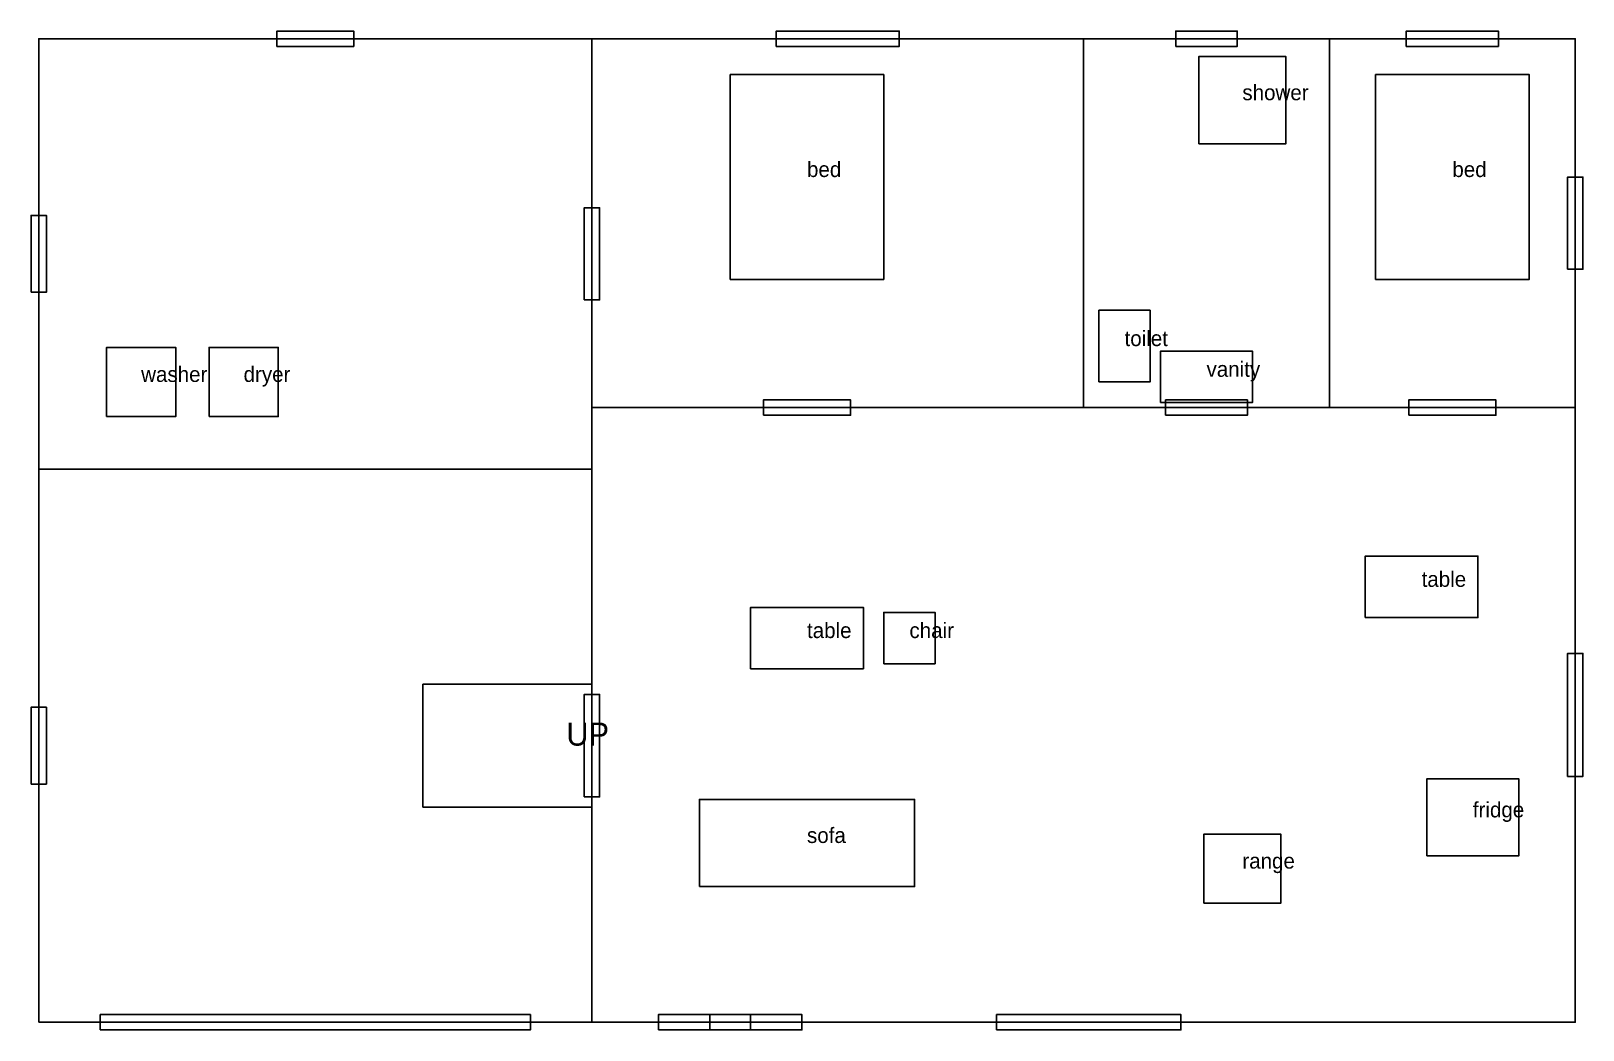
# Model space of a CAD drawing. Header units: metres. Extents: x -3 to 603, y -3 to 387.
import ezdxf

# ---------------------------------------------------------------- set-up
doc = ezdxf.new("R2010")
doc.units = ezdxf.units.M
for name, color, linetype in [('FURN', 3, 'Continuous'), ('OPENING', 1, 'Continuous'), ('STAIR', 5, 'Continuous'), ('TOPO', 8, 'Continuous'), ('WALL', 7, 'Continuous')]:
    doc.layers.add(name, color=color, linetype=linetype)

msp = doc.modelspace()

# ---------------------------------------------------------------- linework, layer by layer
at = {"layer": 'FURN'}
for points in [[(453, 343), (487, 343), (487, 377), (453, 377)], [(270, 290), (330, 290), (330, 370), (270, 370)], [(522, 290), (582, 290), (582, 370), (522, 370)], [(414, 250), (434, 250), (434, 278), (414, 278)], [(26.5, 236.5), (53.5, 236.5), (53.5, 263.5), (26.5, 263.5)], [(66.5, 236.5), (93.5, 236.5), (93.5, 263.5), (66.5, 263.5)], [(438, 242), (474, 242), (474, 262), (438, 262)], [(518, 158), (562, 158), (562, 182), (518, 182)], [(278, 138), (322, 138), (322, 162), (278, 162)], [(330, 140), (350, 140), (350, 160), (330, 160)], [(542, 65), (578, 65), (578, 95), (542, 95)], [(258, 53), (342, 53), (342, 87), (258, 87)], [(455, 46.5), (485, 46.5), (485, 73.5), (455, 73.5)]]:
    msp.add_lwpolyline(points, close=True, dxfattribs=at)
at = {"layer": 'OPENING', "color": 5}
for points in [[(93, 381), (123, 381), (123, 387), (93, 387)], [(288, 381), (336, 381), (336, 387), (288, 387)], [(444, 381), (468, 381), (468, 387), (444, 387)], [(534, 381), (570, 381), (570, 387), (534, 387)], [(597, 294), (603, 294), (603, 330), (597, 330)], [(-3, 285), (3, 285), (3, 315), (-3, 315)], [(597, 96), (603, 96), (603, 144), (597, 144)], [(597, 96), (603, 96), (603, 144), (597, 144)], [(-3, 93), (3, 93), (3, 123), (-3, 123)], [(242, -3), (278, -3), (278, 3), (242, 3)], [(374, -3), (446, -3), (446, 3), (374, 3)]]:
    msp.add_lwpolyline(points, close=True, dxfattribs=at)
at = {"layer": 'OPENING', "color": 1}
for points in [[(213, 282), (219, 282), (219, 318), (213, 318)], [(283, 237), (317, 237), (317, 243), (283, 243)], [(440, 237), (472, 237), (472, 243), (440, 243)], [(535, 237), (569, 237), (569, 243), (535, 243)], [(213, 88), (219, 88), (219, 128), (213, 128)], [(262, -3), (298, -3), (298, 3), (262, 3)]]:
    msp.add_lwpolyline(points, close=True, dxfattribs=at)
at = {"layer": 'OPENING', "color": 2}
msp.add_lwpolyline([(24, -3), (192, -3), (192, 3), (24, 3)], close=True, dxfattribs=at)
at = {"layer": 'STAIR'}
msp.add_lwpolyline([(150, 84), (216, 84), (216, 132), (150, 132)], close=True, dxfattribs=at)
at = {"layer": 'TOPO'}
msp.add_lwpolyline([(216, 0), (600, 0), (600, 384), (0, 384), (0, 216), (216, 216)], close=True, dxfattribs=at)
at = {"layer": 'TOPO', "elevation": -24}
msp.add_lwpolyline([(0, 0), (216, 0), (216, 216), (0, 216)], close=True, dxfattribs=at)
at = {"layer": 'WALL'}
for p, q in [((600, 384), (0, 384)), ((0, 384), (0, 0)), ((216, 0), (216, 384)), ((408, 240), (408, 384)), ((504, 240), (504, 384)), ((600, 0), (600, 384)), ((216, 240), (600, 240)), ((0, 216), (216, 216)), ((0, 0), (600, 0))]:
    msp.add_line(p, q, dxfattribs=at)

# ---------------------------------------------------------------- texts
at = {"layer": 'FURN'}
for s, p in [('shower', (470, 360)), ('bed', (300, 330)), ('bed', (552, 330)), ('toilet', (424, 264)), ('washer', (40, 250)), ('dryer', (80, 250)), ('vanity', (456, 252)), ('table', (540, 170)), ('table', (300, 150)), ('chair', (340, 150)), ('fridge', (560, 80)), ('sofa', (300, 70)), ('range', (470, 60))]:
    msp.add_text(s, height=6, dxfattribs=at).set_placement(p)
at = {"layer": 'STAIR'}
msp.add_text('UP', height=9, dxfattribs=at).set_placement((206, 108))

doc.saveas('drawing.dxf')
